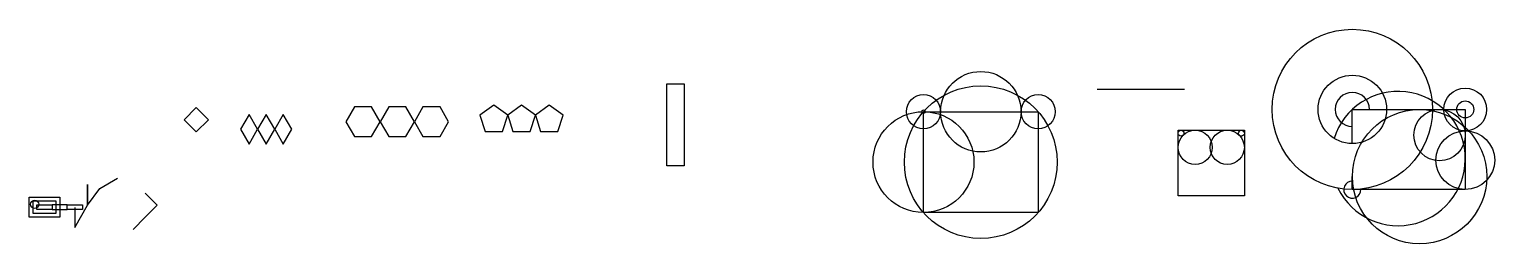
# Model space of a CAD drawing. Header units: inches. Extents: x 14 to 871, y -3 to 122.
import ezdxf

# ---------------------------------------------------------------- set-up
doc = ezdxf.new("R2010")
doc.units = ezdxf.units.IN
doc.header["$MEASUREMENT"] = 0

msp = doc.modelspace()

# ---------------------------------------------------------------- linework, layer by layer
for p, q in [((638.52, 87.22), (689.53, 87.22)), ((285.89, 77.88), (277.8, 72)), ((293.98, 72), (285.89, 77.88)), ((302.07, 77.88), (293.98, 72)), ((310.16, 72), (302.07, 77.88)), ((318.25, 77.88), (310.16, 72)), ((326.34, 72), (318.25, 77.88)), ((111.99, 76.43), (104.92, 69.36)), ((104.92, 69.36), (111.99, 62.29)), ((119.07, 69.36), (111.99, 76.43)), ((111.99, 62.29), (119.07, 69.36)), ((142.81, 72.43), (137.81, 63.77)), ((147.81, 63.77), (142.81, 72.43)), ((152.81, 72.43), (147.81, 63.77)), ((157.81, 63.77), (152.81, 72.43)), ((162.81, 72.43), (157.81, 63.77)), ((167.81, 63.77), (162.81, 72.43)), ((204.44, 76.84), (199.44, 68.18)), ((214.44, 76.84), (204.44, 76.84)), ((219.44, 68.18), (214.44, 76.84)), ((224.44, 76.84), (219.44, 68.18)), ((234.44, 76.84), (224.44, 76.84)), ((239.44, 68.18), (234.44, 76.84)), ((244.44, 76.84), (239.44, 68.18)), ((254.44, 76.84), (244.44, 76.84)), ((259.44, 68.18), (254.44, 76.84)), ((277.8, 72), (280.89, 62.49)), ((290.89, 62.49), (293.98, 72)), ((293.98, 72), (297.07, 62.49)), ((307.07, 62.49), (310.16, 72)), ((310.16, 72), (313.25, 62.49)), ((323.25, 62.49), (326.34, 72)), ((137.81, 63.77), (142.81, 55.11)), ((142.81, 55.11), (147.81, 63.77)), ((147.81, 63.77), (152.81, 55.11)), ((152.81, 55.11), (157.81, 63.77)), ((157.81, 63.77), (162.81, 55.11)), ((162.81, 55.11), (167.81, 63.77)), ((199.44, 68.18), (204.44, 59.52)), ((214.44, 59.52), (219.44, 68.18)), ((219.44, 68.18), (224.44, 59.52)), ((234.44, 59.52), (239.44, 68.18)), ((239.44, 68.18), (244.44, 59.52)), ((254.44, 59.52), (259.44, 68.18)), ((280.89, 62.49), (290.89, 62.49)), ((297.07, 62.49), (307.07, 62.49)), ((313.25, 62.49), (323.25, 62.49)), ((204.44, 59.52), (214.44, 59.52)), ((224.44, 59.52), (234.44, 59.52)), ((244.44, 59.52), (254.44, 59.52)), ((55.52, 29.09), (65.91, 35.09)), ((48.47, 19.39), (48.47, 31.39)), ((48.47, 31.39), (48.47, 19.39)), ((48.47, 19.39), (55.52, 29.09)), ((89.14, 19.35), (82.07, 26.42)), ((40.97, 6.4), (48.47, 19.39)), ((40.97, 18.02), (40.97, 6.4)), ((82.07, 12.28), (89.14, 19.35)), ((75, 5.21), (82.07, 12.28))]:
    msp.add_line(p, q)
for points in [[(387.07, 90.32), (397.07, 90.32), (397.07, 42.34), (387.07, 42.34)], [(537.03, 74.06), (604.06, 74.06), (604.06, 15.06), (537.03, 15.06)], [(685.86, 63.17), (724.58, 63.17), (724.58, 24.83), (685.86, 24.83)], [(14.37, 24.1), (32.15, 24.1), (32.15, 12.35), (14.37, 12.35)], [(16.59, 21.87), (29.92, 21.87), (29.92, 14.58), (16.59, 14.58)], [(18.82, 19.65), (27.69, 19.65), (27.69, 16.8), (18.82, 16.8)], [(36.57, 19.65), (27.69, 19.65), (27.69, 16.8), (36.57, 16.8)], [(36.57, 19.65), (45.44, 19.65), (45.44, 16.8), (36.57, 16.8)]]:
    msp.add_lwpolyline(points, close=True)
msp.add_lwpolyline([(787.7, 55.38), (787.7, 75.38), (853.72, 75.38), (853.72, 28.49), (787.7, 28.49), (787.7, 36.11)])
for centre, radius in [((787.7, 75.38), 46.88), ((570.54, 74.06), 23.51), ((787.7, 75.38), 20), ((570.54, 44.56), 44.65), ((853.72, 75.38), 12.5), ((537.03, 74.06), 10), ((604.06, 74.06), 10), ((853.72, 75.38), 5), ((537.03, 44.56), 29.5), ((537.03, 74.06), 1), ((826.98, 36.11), 39.27), ((838.72, 60.38), 15), ((695.86, 53.17), 10), ((687.57, 61.46), 1.72), ((714.58, 53.17), 10), ((722.87, 61.46), 1.72), ((853.72, 45.69), 17.19), ((17.48, 19.89), 2.43)]:
    msp.add_circle(centre, radius)
for centre, radius, start, end in [((814.46, 46.63), 39.27, 206.25484, 162.45818), ((787.7, 75.38), 10, 0, 270), ((787.7, 28.49), 5, 89.00193, 3.05658)]:
    msp.add_arc(centre, radius, start, end)

doc.saveas('drawing.dxf')
